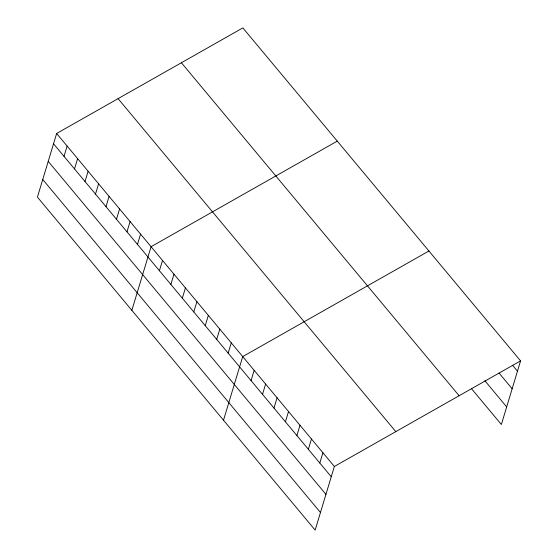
<?xml version="1.0" encoding="UTF-8"?>
<svg xmlns="http://www.w3.org/2000/svg" width="558" height="558" viewBox="0 0 558 558"><rect width="100%" height="100%" fill="white"/><g stroke="black" fill="none" stroke-linecap="round" stroke-linejoin="round"><path stroke-width="0.84" d="M56.637 133.488L37.428 197.114L315.151 530.1L334.361 466.474L520.572 360.887L242.849 27.9L56.637 133.488L334.361 466.474M64.024 156.345L67.127 146.07M74.514 168.928L77.618 158.646M85.004 181.503L88.108 171.229M95.502 194.086L98.606 183.805M105.992 206.662L109.096 196.388M116.483 219.245L119.586 208.964M126.973 231.821L130.077 221.547M137.463 244.404L140.567 234.123M131.855 310.332L151.065 246.706L337.276 141.118M159.414 270.721L162.518 260.44M170.874 284.454L173.977 274.173M182.326 298.188L185.43 287.914M193.786 311.929L196.89 301.648M205.239 325.663L208.343 315.382M216.699 339.397L219.803 329.115M228.152 353.13L231.256 342.856M223.5 420.216L242.709 356.59L428.928 251.002M251.065 380.605L254.169 370.324M262.518 394.339L265.622 384.064M273.978 408.079L277.082 397.798M285.431 421.813L288.535 411.532M296.891 435.547L299.995 425.266M308.344 449.281L311.448 439.007M319.804 463.021L322.908 452.74M520.572 360.887L501.363 424.512L471.364 388.535M512.565 365.281L517.468 371.168M499.061 373.072L512.153 388.773M484.86 380.744L506.678 406.908M181.399 62.747L459.122 395.734M118.087 98.647L395.81 431.634M53.533 143.769L331.257 476.755M48.218 161.374L325.942 494.36M42.743 179.509L320.466 512.495"/></g></svg>
